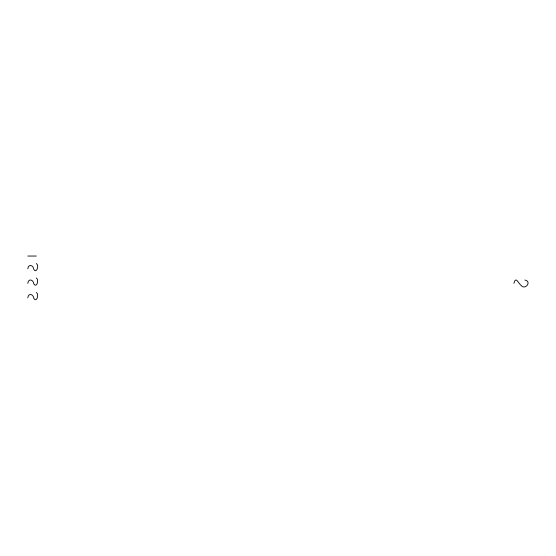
<?xml version="1.0" encoding="UTF-8"?>
<svg xmlns="http://www.w3.org/2000/svg" width="556" height="556" viewBox="0 0 556 556"><rect width="100%" height="100%" fill="white"/><g stroke="black" fill="none" stroke-linecap="round" stroke-linejoin="round"><path stroke-width="0.83" d="M27.8 268.84C28.175 263.773 33.339 264.878 33.694 269.173C36.105 274.323 39.698 265.476 36.328 263.516M27.8 283.331C28.287 277.93 33.575 279.689 33.867 284.04C36.585 288.39 39.42 279.765 36.328 278M27.8 297.821C28.287 292.421 33.575 294.18 33.867 298.53C36.585 302.881 39.42 294.249 36.328 292.491M513.932 283.331C515.76 275.748 518.143 283.101 520.979 285.291C524.968 290.732 532.287 281.419 524.885 280.029M27.8 256.045L36.328 256.045"/></g></svg>
